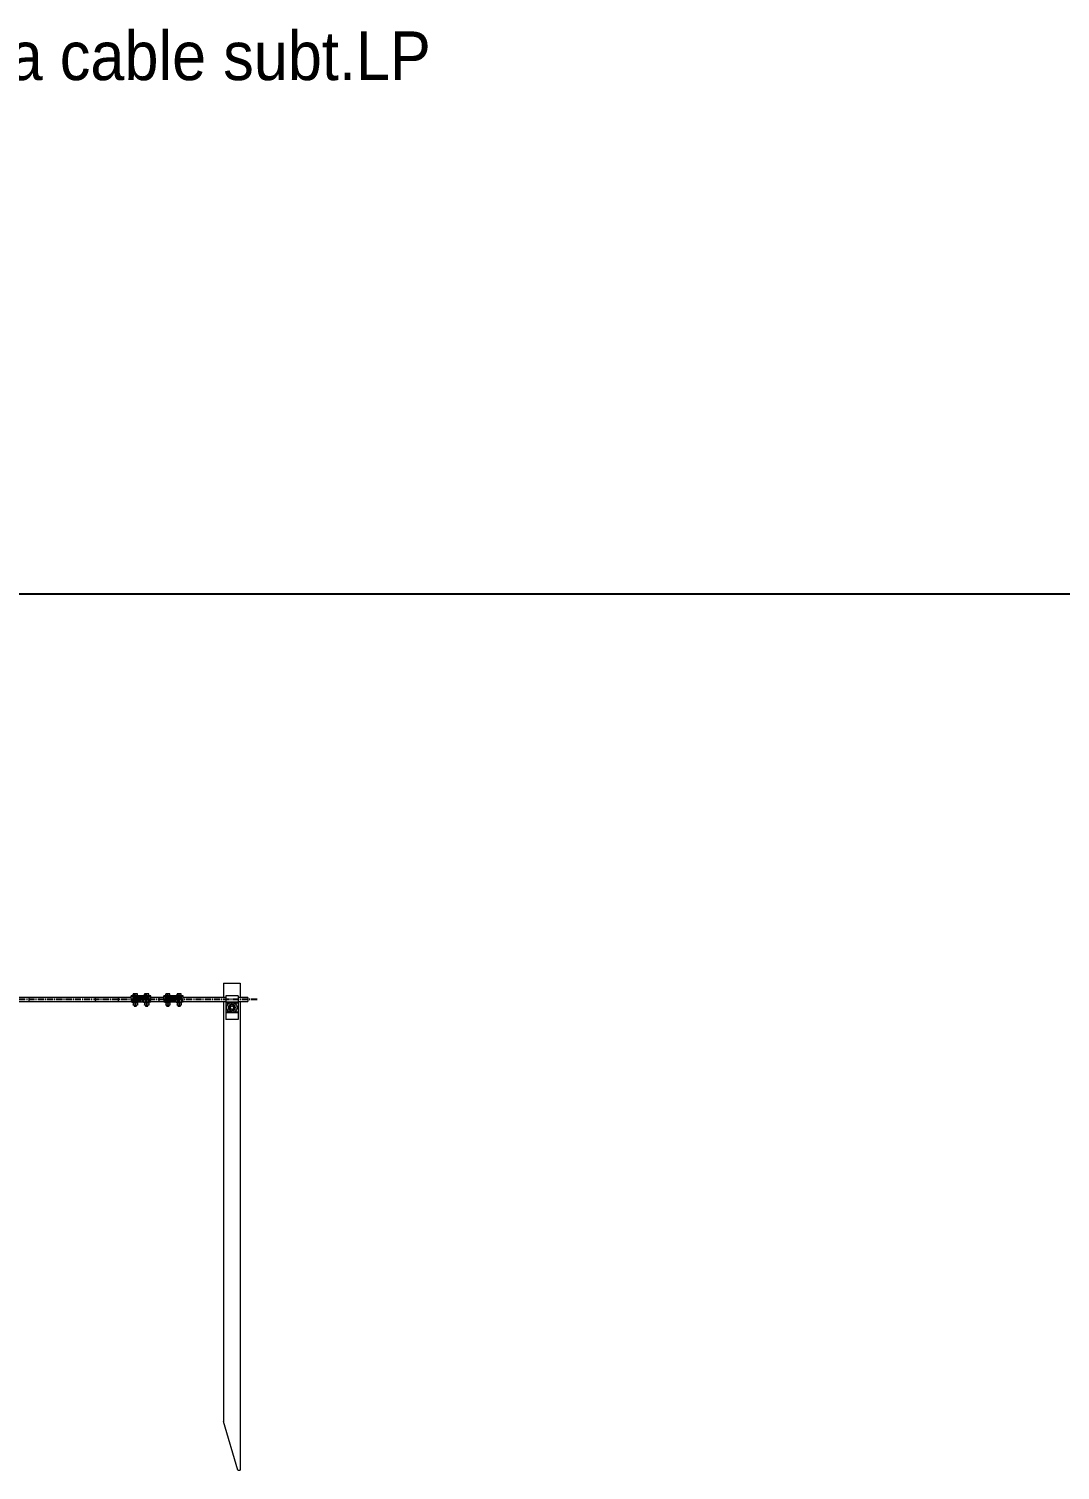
# Model space of a CAD drawing. Header units: millimetres. Extents: x 1587714 to 3094800, y -694377 to -413614.
# Drawn here: x 2059262 to 2062438, y -561446 to -557005 of the extents above; entities that cross this region are included whole.
import ezdxf

# ---------------------------------------------------------------- set-up
doc = ezdxf.new("R2010")
doc.units = ezdxf.units.MM
doc.linetypes.add('CENTER2', pattern=[28.575, 19.05, -3.175, 3.175, -3.175])
for name, color, linetype in [('0_EJES', 1, 'CENTER2'), ('M0_EQUIPOS', 7, 'Continuous'), ('M_DIM', 1, 'Continuous')]:
    doc.layers.add(name, color=color, linetype=linetype)
doc.styles.add('ARIAL', font='arial.ttf', dxfattribs={"width": 0.8})

# ---------------------------------------------------------------- blocks, each defined once
blk = doc.blocks.new('poste doble terminal TM1')
at = {"layer": '0_EJES'}
blk.add_line((2578.12, -1250), (-2583.29, -1250), dxfattribs=at)
at = {"layer": 'M0_EQUIPOS', "color": 1, "linetype": 'Continuous', "lineweight": 15}
for p, q in [((2196.15, -1239), (2190, -1239)), ((2190, -1240.8), (2190, -1239)), ((2190, -1240.8), (2250, -1240.8)), ((2190, -1241.08), (2190, -1240.8)), ((2190, -1241.08), (2250, -1241.08)), ((2190, -1250), (2190, -1241.08)), ((2196, -1242.07), (2202, -1242.07)), ((2196, -1250), (2196, -1242.07)), ((2199.32, -1233.03), (2196.15, -1233.03)), ((2196.15, -1239), (2196.15, -1233.6)), ((2202.5, -1239), (2196.15, -1239)), ((2198, -1239.02), (2198, -1239)), ((2205.68, -1233.03), (2199.32, -1233.03)), ((2202, -1242.07), (2202, -1250)), ((2202.5, -1233.6), (2205.68, -1233.03)), ((2202.5, -1239), (2202.5, -1233.6)), ((2208.85, -1239), (2202.5, -1239)), ((2208.85, -1233.03), (2205.68, -1233.03)), ((2206.5, -1242.07), (2212.5, -1242.07)), ((2206.5, -1250), (2206.5, -1242.07)), ((2207, -1239), (2207, -1239.02)), ((2208.85, -1233.6), (2208.85, -1233.03)), ((2208.85, -1239), (2208.85, -1233.6)), ((2231.15, -1239), (2208.85, -1239)), ((2212.5, -1242.07), (2212.5, -1250)), ((2217, -1242.07), (2223, -1242.07)), ((2217, -1250), (2217, -1242.07)), ((2223, -1242.07), (2223, -1250)), ((2227.5, -1242.07), (2233.5, -1242.07)), ((2227.5, -1250), (2227.5, -1242.07)), ((2234.32, -1233.03), (2231.15, -1233.03)), ((2231.15, -1239), (2231.15, -1233.6)), ((2237.5, -1239), (2231.15, -1239)), ((2233, -1239.02), (2233, -1239)), ((2233.5, -1242.07), (2233.5, -1250)), ((2240.68, -1233.03), (2234.32, -1233.03)), ((2237.5, -1233.6), (2240.68, -1233.03)), ((2237.5, -1239), (2237.5, -1233.6)), ((2243.85, -1239), (2237.5, -1239)), ((2238, -1242.07), (2244, -1242.07)), ((2238, -1250), (2238, -1242.07)), ((2243.85, -1233.03), (2240.68, -1233.03)), ((2242, -1239), (2242, -1239.02)), ((2243.85, -1233.6), (2243.85, -1233.03)), ((2243.85, -1239), (2243.85, -1233.6)), ((2250, -1239), (2243.85, -1239)), ((2244, -1242.07), (2244, -1250)), ((2250, -1240.8), (2250, -1239)), ((2250, -1241.08), (2250, -1240.8)), ((2250, -1250), (2250, -1241.08)), ((2296.15, -1239), (2290, -1239)), ((2290, -1240.8), (2290, -1239)), ((2290, -1240.8), (2350, -1240.8)), ((2290, -1241.08), (2290, -1240.8)), ((2290, -1250), (2290, -1241.08)), ((2290, -1241.08), (2350, -1241.08)), ((2296, -1242.07), (2302, -1242.07)), ((2296, -1250), (2296, -1242.07)), ((2299.33, -1233.03), (2296.15, -1233.03)), ((2296.15, -1239), (2296.15, -1233.6)), ((2302.5, -1239), (2296.15, -1239)), ((2298, -1239.02), (2298, -1239)), ((2305.68, -1233.03), (2299.33, -1233.03)), ((2302, -1242.07), (2302, -1250)), ((2302.5, -1233.6), (2305.68, -1233.03)), ((2302.5, -1239), (2302.5, -1233.6)), ((2308.85, -1239), (2302.5, -1239)), ((2308.85, -1233.03), (2305.68, -1233.03)), ((2306.5, -1242.07), (2312.5, -1242.07)), ((2306.5, -1250), (2306.5, -1242.07)), ((2307, -1239), (2307, -1239.02)), ((2308.85, -1233.6), (2308.85, -1233.03)), ((2308.85, -1239), (2308.85, -1233.6)), ((2331.15, -1239), (2308.85, -1239)), ((2312.5, -1242.07), (2312.5, -1250)), ((2317, -1242.07), (2323, -1242.07)), ((2317, -1250), (2317, -1242.07)), ((2323, -1242.07), (2323, -1250)), ((2327.5, -1242.07), (2333.5, -1242.07)), ((2327.5, -1250), (2327.5, -1242.07)), ((2334.32, -1233.03), (2331.15, -1233.03)), ((2331.15, -1239), (2331.15, -1233.6)), ((2337.5, -1239), (2331.15, -1239)), ((2333, -1239.02), (2333, -1239)), ((2333.5, -1242.07), (2333.5, -1250)), ((2340.68, -1233.03), (2334.32, -1233.03)), ((2337.5, -1233.6), (2340.68, -1233.03)), ((2337.5, -1239), (2337.5, -1233.6)), ((2343.85, -1239), (2337.5, -1239)), ((2338, -1242.07), (2344, -1242.07)), ((2338, -1250), (2338, -1242.07)), ((2343.85, -1233.03), (2340.68, -1233.03)), ((2342, -1239), (2342, -1239.02)), ((2343.85, -1233.6), (2343.85, -1233.03)), ((2343.85, -1239), (2343.85, -1233.6)), ((2350, -1239), (2343.85, -1239)), ((2344, -1242.07), (2344, -1250)), ((2350, -1240.8), (2350, -1239)), ((2350, -1241.08), (2350, -1240.8)), ((2350, -1250), (2350, -1241.08)), ((2519, -1238.44), (2481, -1238.44)), ((2481, -1238.44), (2481, -1258.6)), ((2519, -1238.44), (2519, -1258.6)), ((2190, -1250), (2196, -1250)), ((2190, -1253.5), (2190, -1250)), ((2190, -1253.5), (2196, -1253.5)), ((2190, -1257.36), (2190, -1254.72)), ((2190, -1257.36), (2190, -1258.5)), ((2196.75, -1257.36), (2190, -1257.36)), ((2250, -1258.5), (2190, -1258.5)), ((2195.08, -1260.48), (2195.08, -1258.5)), ((2209.94, -1260.48), (2195.08, -1260.48)), ((2202, -1245.08), (2196, -1245.08)), ((2196, -1250), (2196, -1253.5)), ((2196.15, -1261.27), (2196.15, -1266.62)), ((2199.32, -1267.42), (2196.15, -1267.42)), ((2201.25, -1246.5), (2196.75, -1246.5)), ((2196.75, -1246.5), (2196.75, -1250)), ((2196.75, -1250), (2196.75, -1257.36)), ((2201.25, -1250), (2196.75, -1250)), ((2198.53, -1267.42), (2198.53, -1269.91)), ((2198.53, -1269.91), (2199.37, -1270.75)), ((2198.53, -1269.91), (2206.47, -1269.91)), ((2205.68, -1267.42), (2199.32, -1267.42)), ((2199.37, -1270.75), (2205.63, -1270.75)), ((2201.25, -1246.5), (2201.25, -1250)), ((2201.25, -1257.36), (2201.25, -1250)), ((2207.25, -1257.36), (2201.25, -1257.36)), ((2202, -1250), (2202, -1253.5)), ((2202, -1250), (2206.5, -1250)), ((2202, -1253.5), (2206.5, -1253.5)), ((2202.5, -1261.27), (2202.5, -1266.62)), ((2205.63, -1270.75), (2206.47, -1269.91)), ((2208.85, -1267.42), (2205.68, -1267.42)), ((2206.47, -1269.91), (2206.47, -1267.42)), ((2212.5, -1245.08), (2206.5, -1245.08)), ((2206.5, -1250), (2206.5, -1253.5)), ((2211.75, -1246.5), (2207.25, -1246.5)), ((2207.25, -1246.5), (2207.25, -1250)), ((2207.25, -1250), (2207.25, -1257.36)), ((2211.75, -1250), (2207.25, -1250)), ((2208.85, -1261.27), (2208.85, -1266.62)), ((2209.94, -1260.48), (2209.94, -1258.5)), ((2211.75, -1246.5), (2211.75, -1250)), ((2211.75, -1257.36), (2211.75, -1250)), ((2217.75, -1257.36), (2211.75, -1257.36)), ((2212.5, -1250), (2212.5, -1253.5)), ((2212.5, -1250), (2217, -1250)), ((2212.5, -1253.5), (2217, -1253.5)), ((2223, -1245.08), (2217, -1245.08)), ((2217, -1250), (2217, -1253.5)), ((2222.25, -1246.5), (2217.75, -1246.5)), ((2217.75, -1246.5), (2217.75, -1250)), ((2222.25, -1250), (2217.75, -1250)), ((2217.75, -1250), (2217.75, -1257.36)), ((2222.25, -1246.5), (2222.25, -1250)), ((2222.25, -1250), (2222.25, -1257.36)), ((2222.25, -1257.36), (2228.25, -1257.36)), ((2223, -1250), (2223, -1253.5)), ((2223, -1250), (2227.5, -1250)), ((2223, -1253.5), (2227.5, -1253.5)), ((2233.5, -1245.08), (2227.5, -1245.08)), ((2227.5, -1250), (2227.5, -1253.5)), ((2232.75, -1246.5), (2228.25, -1246.5)), ((2228.25, -1246.5), (2228.25, -1250)), ((2232.75, -1250), (2228.25, -1250)), ((2228.25, -1257.36), (2228.25, -1250)), ((2230.08, -1260.48), (2230.08, -1258.5)), ((2244.94, -1260.48), (2230.08, -1260.48)), ((2231.15, -1261.27), (2231.15, -1266.62)), ((2234.32, -1267.42), (2231.15, -1267.42)), ((2232.75, -1246.5), (2232.75, -1250)), ((2232.75, -1250), (2232.75, -1257.36)), ((2232.75, -1257.36), (2238.75, -1257.36)), ((2233.5, -1250), (2238, -1250)), ((2233.5, -1250), (2233.5, -1253.5)), ((2233.5, -1253.5), (2238, -1253.5)), ((2233.53, -1267.42), (2233.53, -1269.91)), ((2233.53, -1269.91), (2234.37, -1270.75)), ((2233.53, -1269.91), (2241.47, -1269.91)), ((2240.68, -1267.42), (2234.32, -1267.42)), ((2234.37, -1270.75), (2240.63, -1270.75)), ((2237.5, -1261.27), (2237.5, -1266.62)), ((2244, -1245.08), (2238, -1245.08)), ((2238, -1250), (2238, -1253.5)), ((2243.25, -1246.5), (2238.75, -1246.5)), ((2238.75, -1246.5), (2238.75, -1250)), ((2238.75, -1257.36), (2238.75, -1250)), ((2243.25, -1250), (2238.75, -1250)), ((2240.63, -1270.75), (2241.47, -1269.91)), ((2243.85, -1267.42), (2240.68, -1267.42)), ((2241.47, -1269.91), (2241.47, -1267.42)), ((2243.25, -1246.5), (2243.25, -1250)), ((2243.25, -1250), (2243.25, -1257.36)), ((2243.25, -1257.36), (2250, -1257.36)), ((2243.85, -1261.27), (2243.85, -1266.62)), ((2244, -1250), (2244, -1253.5)), ((2244, -1250), (2250, -1250)), ((2244, -1253.5), (2250, -1253.5)), ((2244.94, -1260.48), (2244.94, -1258.5)), ((2250, -1253.5), (2250, -1250)), ((2250, -1254.72), (2250, -1257.36)), ((2250, -1257.36), (2250, -1258.5)), ((2290, -1250), (2296, -1250)), ((2290, -1253.5), (2290, -1250)), ((2290, -1253.5), (2296, -1253.5)), ((2290, -1257.36), (2290, -1254.72)), ((2290, -1257.36), (2290, -1258.5)), ((2296.75, -1257.36), (2290, -1257.36)), ((2350, -1258.5), (2290, -1258.5)), ((2295.08, -1260.48), (2295.08, -1258.5)), ((2309.94, -1260.48), (2295.08, -1260.48)), ((2302, -1245.08), (2296, -1245.08)), ((2296, -1250), (2296, -1253.5)), ((2296.15, -1261.27), (2296.15, -1266.62)), ((2299.33, -1267.42), (2296.15, -1267.42)), ((2301.25, -1246.5), (2296.75, -1246.5)), ((2296.75, -1246.5), (2296.75, -1250)), ((2301.25, -1250), (2296.75, -1250)), ((2296.75, -1250), (2296.75, -1257.36)), ((2298.53, -1267.42), (2298.53, -1269.91)), ((2298.53, -1269.91), (2299.37, -1270.75)), ((2298.53, -1269.91), (2306.47, -1269.91)), ((2305.68, -1267.42), (2299.33, -1267.42)), ((2299.37, -1270.75), (2305.63, -1270.75)), ((2301.25, -1246.5), (2301.25, -1250)), ((2301.25, -1257.36), (2301.25, -1250)), ((2307.25, -1257.36), (2301.25, -1257.36)), ((2302, -1250), (2306.5, -1250)), ((2302, -1250), (2302, -1253.5)), ((2302, -1253.5), (2306.5, -1253.5)), ((2302.5, -1261.27), (2302.5, -1266.62)), ((2305.63, -1270.75), (2306.47, -1269.91)), ((2308.85, -1267.42), (2305.68, -1267.42)), ((2306.47, -1269.91), (2306.47, -1267.42)), ((2312.5, -1245.08), (2306.5, -1245.08)), ((2306.5, -1250), (2306.5, -1253.5)), ((2311.75, -1246.5), (2307.25, -1246.5)), ((2307.25, -1246.5), (2307.25, -1250)), ((2311.75, -1250), (2307.25, -1250)), ((2307.25, -1250), (2307.25, -1257.36)), ((2308.85, -1261.27), (2308.85, -1266.62)), ((2309.94, -1260.48), (2309.94, -1258.5)), ((2311.75, -1246.5), (2311.75, -1250)), ((2311.75, -1257.36), (2311.75, -1250)), ((2317.75, -1257.36), (2311.75, -1257.36)), ((2312.5, -1250), (2317, -1250)), ((2312.5, -1250), (2312.5, -1253.5)), ((2312.5, -1253.5), (2317, -1253.5)), ((2323, -1245.08), (2317, -1245.08)), ((2317, -1250), (2317, -1253.5)), ((2322.25, -1246.5), (2317.75, -1246.5)), ((2317.75, -1246.5), (2317.75, -1250)), ((2322.25, -1250), (2317.75, -1250)), ((2317.75, -1250), (2317.75, -1257.36)), ((2322.25, -1246.5), (2322.25, -1250)), ((2322.25, -1250), (2322.25, -1257.36)), ((2322.25, -1257.36), (2328.25, -1257.36)), ((2323, -1250), (2327.5, -1250)), ((2323, -1250), (2323, -1253.5)), ((2323, -1253.5), (2327.5, -1253.5)), ((2333.5, -1245.08), (2327.5, -1245.08)), ((2327.5, -1250), (2327.5, -1253.5)), ((2332.75, -1246.5), (2328.25, -1246.5)), ((2328.25, -1246.5), (2328.25, -1250)), ((2332.75, -1250), (2328.25, -1250)), ((2328.25, -1257.36), (2328.25, -1250)), ((2330.08, -1260.48), (2330.08, -1258.5)), ((2344.94, -1260.48), (2330.08, -1260.48)), ((2331.15, -1261.27), (2331.15, -1266.62)), ((2334.32, -1267.42), (2331.15, -1267.42)), ((2332.75, -1246.5), (2332.75, -1250)), ((2332.75, -1250), (2332.75, -1257.36)), ((2332.75, -1257.36), (2338.75, -1257.36)), ((2333.5, -1250), (2333.5, -1253.5)), ((2333.5, -1250), (2338, -1250)), ((2333.5, -1253.5), (2338, -1253.5)), ((2333.53, -1267.42), (2333.53, -1269.91)), ((2333.53, -1269.91), (2334.37, -1270.75)), ((2333.53, -1269.91), (2341.47, -1269.91)), ((2340.68, -1267.42), (2334.32, -1267.42)), ((2334.37, -1270.75), (2340.63, -1270.75)), ((2337.5, -1261.27), (2337.5, -1266.62)), ((2344, -1245.08), (2338, -1245.08)), ((2338, -1250), (2338, -1253.5)), ((2343.25, -1246.5), (2338.75, -1246.5)), ((2338.75, -1246.5), (2338.75, -1250)), ((2343.25, -1250), (2338.75, -1250)), ((2338.75, -1257.36), (2338.75, -1250)), ((2340.63, -1270.75), (2341.47, -1269.91)), ((2343.85, -1267.42), (2340.68, -1267.42)), ((2341.47, -1269.91), (2341.47, -1267.42)), ((2343.25, -1246.5), (2343.25, -1250)), ((2343.25, -1250), (2343.25, -1257.36)), ((2343.25, -1257.36), (2350, -1257.36)), ((2343.85, -1261.27), (2343.85, -1266.62)), ((2344, -1250), (2350, -1250)), ((2344, -1250), (2344, -1253.5)), ((2344, -1253.5), (2350, -1253.5)), ((2344.94, -1260.48), (2344.94, -1258.5)), ((2350, -1253.5), (2350, -1250)), ((2350, -1254.72), (2350, -1257.36)), ((2350, -1257.36), (2350, -1258.5)), ((2519, -1258.6), (2481, -1258.6)), ((2481, -1258.6), (2481, -1260.95)), ((2481, -1260.95), (2481, -1289.05)), ((2492.6, -1260.95), (2481, -1260.95)), ((2505.31, -1267.07), (2506.14, -1265.83)), ((2506.64, -1267.83), (2507.5, -1266.9)), ((2519, -1260.95), (2507.4, -1260.95)), ((2519, -1258.6), (2519, -1260.95)), ((2519, -1260.95), (2519, -1289.05)), ((2481, -1289.05), (2481, -1291.4)), ((2492.6, -1289.05), (2481, -1289.05)), ((2519, -1291.4), (2481, -1291.4)), ((2481, -1291.4), (2481, -1311.56)), ((2519, -1311.56), (2481, -1311.56)), ((2519, -1289.05), (2507.4, -1289.05)), ((2519, -1289.05), (2519, -1291.4)), ((2519, -1291.4), (2519, -1311.56))]:
    blk.add_line(p, q, dxfattribs=at)
at = {"layer": 'M0_EQUIPOS', "color": 3, "linetype": 'Continuous', "lineweight": 15}
for p, q in [((2474.2, -1200), (2525, -1200)), ((2474.2, -1200), (2474.2, -1243.65)), ((2525, -1200), (2525, -1243.65)), ((1875, -1243.65), (-1875, -1243.65)), ((-1875, -1256.35), (1875, -1256.35)), ((2075, -1243.65), (1875, -1243.65)), ((1875, -1243.65), (1875, -1250)), ((1875, -1250), (1875, -1256.35)), ((1875, -1256.35), (2075, -1256.35)), ((2150, -1243.65), (2075, -1243.65)), ((2075, -1256.35), (2150, -1256.35)), ((2190, -1243.65), (2150, -1243.65)), ((2150, -1243.65), (2150, -1250)), ((2150, -1250), (2150, -1256.35)), ((2150, -1256.35), (2190, -1256.35)), ((2275, -1243.65), (2250, -1243.65)), ((2250, -1256.35), (2275, -1256.35)), ((2290, -1243.65), (2275, -1243.65)), ((2275, -1243.65), (2275, -1250)), ((2275, -1250), (2275, -1256.35)), ((2275, -1256.35), (2290, -1256.35)), ((2481, -1243.65), (2350, -1243.65)), ((2350, -1256.35), (2481, -1256.35)), ((2474.2, -1256.35), (2474.2, -2550)), ((2549, -1243.65), (2519, -1243.65)), ((2519, -1256.35), (2549, -1256.35)), ((2525, -1256.35), (2525, -2700)), ((2549, -1243.65), (2549, -1256.35)), ((2518.65, -2700), (2474.2, -2550)), ((2518.65, -2700), (2525, -2700))]:
    blk.add_line(p, q, dxfattribs=at)
at = {"layer": 'M0_EQUIPOS', "color": 1, "linetype": 'Continuous', "lineweight": 15}
for radius in [15.87, 6.35, 5.35]:
    blk.add_circle((2500, -1275), radius, dxfattribs=at)
at = {"layer": 'M0_EQUIPOS', "color": 3, "linetype": 'Continuous', "lineweight": 15}
for start, end in [(0, 90), (270, 0)]:
    blk.add_arc((2075, -1250), 6.35, start, end, dxfattribs=at)
at = {"layer": 'M0_EQUIPOS', "color": 1, "linetype": 'Continuous', "lineweight": 15}
for radius, start, end in [(11.04, 56.18774, 47.18774), (9.53, 120, 180), (9.53, 180, 240), (9.53, 60, 120), (9.53, 240, 300), (9.52, 0, 60), (9.52, 300, 0)]:
    blk.add_arc((2500, -1275), radius, start, end, dxfattribs=at)
for points, knots in [([(2196.15, -1233.6), (2196.95, -1233.37), (2198, -1233.06), (2199.08, -1233.04), (2199.32, -1233.03)], [0, 0, 0, 0, 0.7681554, 1, 1, 1, 1]), ([(2196.15, -1233.03), (2196.15, -1233.03), (2196.15, -1233.04), (2196.15, -1233.33), (2196.15, -1233.6)], [0, 0, 0, 0, 0.0702135, 1, 1, 1, 1]), ([(2207, -1239.02), (2207, -1239.02), (2207, -1239.03), (2206.82, -1239.07), (2206.08, -1239.17), (2204.93, -1239.26), (2203.66, -1239.32), (2202.33, -1239.34), (2200.99, -1239.31), (2199.64, -1239.23), (2198.62, -1239.13), (2198.08, -1239.05), (2198.02, -1239.03), (2198, -1239.02)], [0, 0, 0, 0, 0.0013149, 0.1081431, 0.215188, 0.3227078, 0.4302883, 0.5000017, 0.6068018, 0.7135912, 0.8207989, 0.9284334, 1, 1, 1, 1]), ([(2199.32, -1233.03), (2200.17, -1233.1), (2201.25, -1233.19), (2202.28, -1233.53), (2202.5, -1233.6)], [0, 0, 0, 0, 0.7889966, 1, 1, 1, 1]), ([(2205.68, -1233.03), (2205.75, -1233.03), (2206.82, -1233.04), (2207.87, -1233.33), (2208.85, -1233.6)], [0, 0, 0, 0, 0.0701965, 1, 1, 1, 1]), ([(2231.15, -1233.6), (2231.95, -1233.37), (2233, -1233.06), (2234.08, -1233.04), (2234.32, -1233.03)], [0, 0, 0, 0, 0.76814905, 1, 1, 1, 1]), ([(2231.15, -1233.03), (2231.15, -1233.03), (2231.15, -1233.04), (2231.15, -1233.33), (2231.15, -1233.6)], [0, 0, 0, 0, 0.0702135, 1, 1, 1, 1]), ([(2242, -1239.02), (2242, -1239.02), (2242, -1239.03), (2241.82, -1239.07), (2241.08, -1239.17), (2239.92, -1239.26), (2238.66, -1239.32), (2237.33, -1239.34), (2235.99, -1239.31), (2234.64, -1239.23), (2233.62, -1239.13), (2233.08, -1239.05), (2233.02, -1239.03), (2233, -1239.02)], [0, 0, 0, 0, 0.00131485, 0.10814449, 0.21518941, 0.32270911, 0.43028184, 0.50000359, 0.60680368, 0.71358564, 0.82079895, 0.92843343, 1, 1, 1, 1]), ([(2234.32, -1233.03), (2235.17, -1233.1), (2236.25, -1233.19), (2237.28, -1233.53), (2237.5, -1233.6)], [0, 0, 0, 0, 0.7889966, 1, 1, 1, 1]), ([(2240.68, -1233.03), (2240.75, -1233.03), (2241.82, -1233.04), (2242.87, -1233.33), (2243.85, -1233.6)], [0, 0, 0, 0, 0.0702242, 1, 1, 1, 1]), ([(2296.15, -1233.6), (2296.95, -1233.37), (2298, -1233.06), (2299.08, -1233.04), (2299.33, -1233.03)], [0, 0, 0, 0, 0.7681554, 1, 1, 1, 1]), ([(2296.15, -1233.03), (2296.15, -1233.03), (2296.15, -1233.04), (2296.15, -1233.33), (2296.15, -1233.6)], [0, 0, 0, 0, 0.0702137, 1, 1, 1, 1]), ([(2307, -1239.02), (2307, -1239.02), (2307, -1239.03), (2306.82, -1239.07), (2306.08, -1239.17), (2304.92, -1239.26), (2303.66, -1239.32), (2302.33, -1239.34), (2300.99, -1239.31), (2299.64, -1239.23), (2298.62, -1239.13), (2298.08, -1239.05), (2298.02, -1239.03), (2298, -1239.02)], [0, 0, 0, 0, 0.00131485, 0.10814292, 0.21518783, 0.32271381, 0.43028646, 0.49999976, 0.60679979, 0.71358906, 0.8208023, 0.92843348, 1, 1, 1, 1]), ([(2299.33, -1233.03), (2300.17, -1233.1), (2301.25, -1233.19), (2302.28, -1233.53), (2302.5, -1233.6)], [0, 0, 0, 0, 0.7889966, 1, 1, 1, 1]), ([(2305.68, -1233.03), (2305.75, -1233.03), (2306.82, -1233.04), (2307.87, -1233.33), (2308.85, -1233.6)], [0, 0, 0, 0, 0.0701984, 1, 1, 1, 1]), ([(2331.15, -1233.6), (2331.95, -1233.37), (2333, -1233.06), (2334.08, -1233.04), (2334.32, -1233.03)], [0, 0, 0, 0, 0.7681554, 1, 1, 1, 1]), ([(2331.15, -1233.03), (2331.15, -1233.03), (2331.15, -1233.04), (2331.15, -1233.33), (2331.15, -1233.6)], [0, 0, 0, 0, 0.0702137, 1, 1, 1, 1]), ([(2342, -1239.02), (2342, -1239.02), (2342, -1239.03), (2341.82, -1239.07), (2341.08, -1239.17), (2339.93, -1239.26), (2338.66, -1239.32), (2337.33, -1239.34), (2335.99, -1239.31), (2334.64, -1239.23), (2333.62, -1239.13), (2333.08, -1239.05), (2333.02, -1239.03), (2333, -1239.02)], [0, 0, 0, 0, 0.0013149, 0.1081432, 0.2151884, 0.3227084, 0.4302891, 0.5000026, 0.6068029, 0.7135851, 0.8207986, 0.9284333, 1, 1, 1, 1]), ([(2334.32, -1233.03), (2335.17, -1233.1), (2336.25, -1233.19), (2337.28, -1233.53), (2337.5, -1233.6)], [0, 0, 0, 0, 0.7889966, 1, 1, 1, 1]), ([(2340.68, -1233.03), (2340.75, -1233.03), (2341.82, -1233.04), (2342.87, -1233.33), (2343.85, -1233.6)], [0, 0, 0, 0, 0.0701965, 1, 1, 1, 1]), ([(2196.15, -1261.27), (2196.59, -1261.09), (2197.48, -1260.71), (2198.56, -1260.5), (2199.18, -1260.48), (2199.32, -1260.48)], [0, 0, 0, 0, 0.4299718, 0.8700644, 1, 1, 1, 1]), ([(2196.15, -1260.48), (2196.15, -1260.58), (2196.15, -1260.7), (2196.15, -1261.16), (2196.15, -1261.27)], [0, 0, 0, 0, 0.7497751, 1, 1, 1, 1]), ([(2196.15, -1266.62), (2196.59, -1266.81), (2197.48, -1267.19), (2198.56, -1267.4), (2199.18, -1267.41), (2199.32, -1267.42)], [0, 0, 0, 0, 0.4299718, 0.8700644, 1, 1, 1, 1]), ([(2196.15, -1267.42), (2196.15, -1267.32), (2196.15, -1267.19), (2196.15, -1266.74), (2196.15, -1266.62)], [0, 0, 0, 0, 0.7497751, 1, 1, 1, 1]), ([(2199.32, -1260.48), (2200.14, -1260.58), (2201.23, -1260.7), (2202.25, -1261.16), (2202.5, -1261.27)], [0, 0, 0, 0, 0.7497799, 1, 1, 1, 1]), ([(2199.32, -1267.42), (2200.14, -1267.32), (2201.23, -1267.19), (2202.25, -1266.74), (2202.5, -1266.62)], [0, 0, 0, 0, 0.7497799, 1, 1, 1, 1]), ([(2202.5, -1261.27), (2202.77, -1261.15), (2203.78, -1260.7), (2204.87, -1260.57), (2205.68, -1260.48)], [0, 0, 0, 0, 0.2643094, 1, 1, 1, 1]), ([(2202.5, -1266.62), (2202.77, -1266.74), (2203.78, -1267.2), (2204.87, -1267.32), (2205.68, -1267.42)], [0, 0, 0, 0, 0.2643094, 1, 1, 1, 1]), ([(2205.68, -1260.48), (2205.8, -1260.48), (2206.78, -1260.5), (2207.86, -1260.82), (2208.75, -1261.23), (2208.85, -1261.27)], [0, 0, 0, 0, 0.11563507, 0.90452714, 1, 1, 1, 1]), ([(2205.68, -1267.42), (2205.8, -1267.41), (2206.78, -1267.39), (2207.86, -1267.07), (2208.75, -1266.67), (2208.85, -1266.62)], [0, 0, 0, 0, 0.11563507, 0.90452714, 1, 1, 1, 1]), ([(2208.85, -1261.27), (2208.85, -1261.09), (2208.85, -1260.71), (2208.85, -1260.5), (2208.85, -1260.48), (2208.85, -1260.48)], [0, 0, 0, 0, 0.4299688, 0.87006, 1, 1, 1, 1]), ([(2208.85, -1266.62), (2208.85, -1266.81), (2208.85, -1267.19), (2208.85, -1267.4), (2208.85, -1267.41), (2208.85, -1267.42)], [0, 0, 0, 0, 0.4299688, 0.87006, 1, 1, 1, 1]), ([(2231.15, -1261.27), (2231.59, -1261.09), (2232.48, -1260.71), (2233.56, -1260.5), (2234.18, -1260.48), (2234.32, -1260.48)], [0, 0, 0, 0, 0.429957, 0.870061, 1, 1, 1, 1]), ([(2231.15, -1260.48), (2231.15, -1260.58), (2231.15, -1260.7), (2231.15, -1261.16), (2231.15, -1261.27)], [0, 0, 0, 0, 0.7497751, 1, 1, 1, 1]), ([(2231.15, -1266.62), (2231.59, -1266.81), (2232.48, -1267.19), (2233.56, -1267.4), (2234.18, -1267.41), (2234.32, -1267.42)], [0, 0, 0, 0, 0.429957, 0.870061, 1, 1, 1, 1]), ([(2231.15, -1267.42), (2231.15, -1267.32), (2231.15, -1267.19), (2231.15, -1266.74), (2231.15, -1266.62)], [0, 0, 0, 0, 0.7497751, 1, 1, 1, 1]), ([(2234.32, -1260.48), (2235.14, -1260.58), (2236.23, -1260.7), (2237.25, -1261.16), (2237.5, -1261.27)], [0, 0, 0, 0, 0.7497799, 1, 1, 1, 1]), ([(2234.32, -1267.42), (2235.14, -1267.32), (2236.23, -1267.19), (2237.25, -1266.74), (2237.5, -1266.62)], [0, 0, 0, 0, 0.7497799, 1, 1, 1, 1]), ([(2237.5, -1261.27), (2237.77, -1261.15), (2238.78, -1260.7), (2239.87, -1260.57), (2240.68, -1260.48)], [0, 0, 0, 0, 0.2643094, 1, 1, 1, 1]), ([(2237.5, -1266.62), (2237.77, -1266.74), (2238.78, -1267.2), (2239.87, -1267.32), (2240.68, -1267.42)], [0, 0, 0, 0, 0.2643094, 1, 1, 1, 1]), ([(2240.68, -1260.48), (2240.8, -1260.48), (2241.78, -1260.5), (2242.86, -1260.82), (2243.75, -1261.23), (2243.85, -1261.27)], [0, 0, 0, 0, 0.11563507, 0.90452714, 1, 1, 1, 1]), ([(2240.68, -1267.42), (2240.8, -1267.41), (2241.78, -1267.39), (2242.86, -1267.07), (2243.75, -1266.67), (2243.85, -1266.62)], [0, 0, 0, 0, 0.11563507, 0.90452714, 1, 1, 1, 1]), ([(2243.85, -1261.27), (2243.85, -1261.09), (2243.85, -1260.71), (2243.85, -1260.5), (2243.85, -1260.48), (2243.85, -1260.48)], [0, 0, 0, 0, 0.4299688, 0.87006, 1, 1, 1, 1]), ([(2243.85, -1266.62), (2243.85, -1266.81), (2243.85, -1267.19), (2243.85, -1267.4), (2243.85, -1267.41), (2243.85, -1267.42)], [0, 0, 0, 0, 0.4299688, 0.87006, 1, 1, 1, 1]), ([(2296.15, -1261.27), (2296.59, -1261.09), (2297.48, -1260.71), (2298.56, -1260.5), (2299.18, -1260.48), (2299.33, -1260.48)], [0, 0, 0, 0, 0.4299717, 0.8700644, 1, 1, 1, 1]), ([(2296.15, -1260.48), (2296.15, -1260.58), (2296.15, -1260.7), (2296.15, -1261.16), (2296.15, -1261.27)], [0, 0, 0, 0, 0.7497754, 1, 1, 1, 1]), ([(2296.15, -1266.62), (2296.59, -1266.81), (2297.48, -1267.19), (2298.56, -1267.4), (2299.18, -1267.41), (2299.33, -1267.42)], [0, 0, 0, 0, 0.4299717, 0.8700644, 1, 1, 1, 1]), ([(2296.15, -1267.42), (2296.15, -1267.32), (2296.15, -1267.19), (2296.15, -1266.74), (2296.15, -1266.62)], [0, 0, 0, 0, 0.7497754, 1, 1, 1, 1]), ([(2299.33, -1260.48), (2300.14, -1260.58), (2301.23, -1260.7), (2302.25, -1261.16), (2302.5, -1261.27)], [0, 0, 0, 0, 0.7497799, 1, 1, 1, 1]), ([(2299.33, -1267.42), (2300.14, -1267.32), (2301.23, -1267.19), (2302.25, -1266.74), (2302.5, -1266.62)], [0, 0, 0, 0, 0.7497799, 1, 1, 1, 1]), ([(2302.5, -1261.27), (2302.77, -1261.15), (2303.78, -1260.7), (2304.87, -1260.57), (2305.68, -1260.48)], [0, 0, 0, 0, 0.26428346, 1, 1, 1, 1]), ([(2302.5, -1266.62), (2302.77, -1266.74), (2303.78, -1267.2), (2304.87, -1267.32), (2305.68, -1267.42)], [0, 0, 0, 0, 0.26428346, 1, 1, 1, 1]), ([(2305.68, -1260.48), (2305.8, -1260.48), (2306.78, -1260.5), (2307.86, -1260.82), (2308.75, -1261.23), (2308.85, -1261.27)], [0, 0, 0, 0, 0.1156382, 0.9045503, 1, 1, 1, 1]), ([(2305.68, -1267.42), (2305.8, -1267.41), (2306.78, -1267.39), (2307.86, -1267.07), (2308.75, -1266.67), (2308.85, -1266.62)], [0, 0, 0, 0, 0.1156382, 0.9045503, 1, 1, 1, 1]), ([(2308.85, -1261.27), (2308.85, -1261.09), (2308.85, -1260.71), (2308.85, -1260.5), (2308.85, -1260.48), (2308.85, -1260.48)], [0, 0, 0, 0, 0.4299687, 0.8700598, 1, 1, 1, 1]), ([(2308.85, -1266.62), (2308.85, -1266.81), (2308.85, -1267.19), (2308.85, -1267.4), (2308.85, -1267.41), (2308.85, -1267.42)], [0, 0, 0, 0, 0.4299687, 0.8700598, 1, 1, 1, 1]), ([(2331.15, -1261.27), (2331.59, -1261.09), (2332.48, -1260.71), (2333.56, -1260.5), (2334.18, -1260.48), (2334.32, -1260.48)], [0, 0, 0, 0, 0.4299717, 0.8700644, 1, 1, 1, 1]), ([(2331.15, -1260.48), (2331.15, -1260.58), (2331.15, -1260.7), (2331.15, -1261.16), (2331.15, -1261.27)], [0, 0, 0, 0, 0.7497754, 1, 1, 1, 1]), ([(2331.15, -1266.62), (2331.59, -1266.81), (2332.48, -1267.19), (2333.56, -1267.4), (2334.18, -1267.41), (2334.32, -1267.42)], [0, 0, 0, 0, 0.4299717, 0.8700644, 1, 1, 1, 1]), ([(2331.15, -1267.42), (2331.15, -1267.32), (2331.15, -1267.19), (2331.15, -1266.74), (2331.15, -1266.62)], [0, 0, 0, 0, 0.7497754, 1, 1, 1, 1]), ([(2334.32, -1260.48), (2335.14, -1260.58), (2336.23, -1260.7), (2337.25, -1261.16), (2337.5, -1261.27)], [0, 0, 0, 0, 0.7497799, 1, 1, 1, 1]), ([(2334.32, -1267.42), (2335.14, -1267.32), (2336.23, -1267.19), (2337.25, -1266.74), (2337.5, -1266.62)], [0, 0, 0, 0, 0.7497799, 1, 1, 1, 1]), ([(2337.5, -1261.27), (2337.77, -1261.15), (2338.78, -1260.7), (2339.87, -1260.57), (2340.68, -1260.48)], [0, 0, 0, 0, 0.2643096, 1, 1, 1, 1]), ([(2337.5, -1266.62), (2337.77, -1266.74), (2338.78, -1267.2), (2339.87, -1267.32), (2340.68, -1267.42)], [0, 0, 0, 0, 0.2643096, 1, 1, 1, 1]), ([(2340.68, -1260.48), (2340.8, -1260.48), (2341.78, -1260.5), (2342.86, -1260.82), (2343.75, -1261.23), (2343.85, -1261.27)], [0, 0, 0, 0, 0.1156352, 0.9045271, 1, 1, 1, 1]), ([(2340.68, -1267.42), (2340.8, -1267.41), (2341.78, -1267.39), (2342.86, -1267.07), (2343.75, -1266.67), (2343.85, -1266.62)], [0, 0, 0, 0, 0.1156352, 0.9045271, 1, 1, 1, 1]), ([(2343.85, -1261.27), (2343.85, -1261.09), (2343.85, -1260.71), (2343.85, -1260.5), (2343.85, -1260.48), (2343.85, -1260.48)], [0, 0, 0, 0, 0.4299687, 0.8700598, 1, 1, 1, 1]), ([(2343.85, -1266.62), (2343.85, -1266.81), (2343.85, -1267.19), (2343.85, -1267.4), (2343.85, -1267.41), (2343.85, -1267.42)], [0, 0, 0, 0, 0.4299687, 0.8700598, 1, 1, 1, 1]), ([(2490.48, -1269.5), (2491.22, -1269.07), (2492.72, -1268.2), (2494.37, -1267.25), (2495.22, -1266.76), (2495.24, -1266.75)], [0, 0, 0, 0, 0.4843282, 0.9863193, 1, 1, 1, 1]), ([(2490.48, -1275), (2490.48, -1274.23), (2490.48, -1272.66), (2490.48, -1270.84), (2490.48, -1269.8), (2490.48, -1269.5)], [0, 0, 0, 0, 0.4062946, 0.8272745, 1, 1, 1, 1]), ([(2490.48, -1280.5), (2490.48, -1279.64), (2490.48, -1277.9), (2490.48, -1276), (2490.48, -1275.03), (2490.48, -1275)], [0, 0, 0, 0, 0.4843401, 0.9863234, 1, 1, 1, 1]), ([(2495.24, -1283.25), (2495.13, -1283.19), (2494.41, -1282.77), (2493.08, -1282.01), (2491.61, -1281.16), (2490.76, -1280.66), (2490.48, -1280.5)], [0, 0, 0, 0, 0.0665233, 0.4352912, 0.8145497, 1, 1, 1, 1]), ([(2495.24, -1266.75), (2495.9, -1266.37), (2497.26, -1265.58), (2498.84, -1264.67), (2499.74, -1264.15), (2500, -1264)], [0, 0, 0, 0, 0.4063119, 0.8272689, 1, 1, 1, 1]), ([(2500, -1286), (2499.6, -1285.77), (2498.64, -1285.22), (2497.05, -1284.3), (2495.85, -1283.6), (2495.24, -1283.25)], [0, 0, 0, 0, 0.2654634, 0.6280551, 1, 1, 1, 1]), ([(2504.76, -1266.75), (2504.65, -1266.69), (2503.94, -1266.28), (2502.61, -1265.51), (2501.14, -1264.66), (2500.28, -1264.16), (2500, -1264)], [0, 0, 0, 0, 0.0665577, 0.4352783, 0.8145602, 1, 1, 1, 1]), ([(2504.76, -1283.25), (2504.1, -1283.63), (2502.74, -1284.42), (2501.16, -1285.33), (2500.26, -1285.85), (2500, -1286)], [0, 0, 0, 0, 0.4062926, 0.8272749, 1, 1, 1, 1]), ([(2509.52, -1269.5), (2509.12, -1269.27), (2508.17, -1268.72), (2506.58, -1267.8), (2505.37, -1267.1), (2504.76, -1266.75)], [0, 0, 0, 0, 0.2654637, 0.6280909, 1, 1, 1, 1]), ([(2509.52, -1280.5), (2508.78, -1280.93), (2507.28, -1281.8), (2505.63, -1282.75), (2504.78, -1283.24), (2504.76, -1283.25)], [0, 0, 0, 0, 0.48432567, 0.9863194, 1, 1, 1, 1]), ([(2509.52, -1269.5), (2509.52, -1270.36), (2509.52, -1272.1), (2509.52, -1274), (2509.52, -1274.97), (2509.52, -1275)], [0, 0, 0, 0, 0.4843401, 0.9863234, 1, 1, 1, 1]), ([(2509.52, -1275), (2509.52, -1275.77), (2509.52, -1277.34), (2509.52, -1279.16), (2509.52, -1280.2), (2509.52, -1280.5)], [0, 0, 0, 0, 0.4062946, 0.8272745, 1, 1, 1, 1])]:
    blk.add_open_spline(points, degree=3, knots=knots, dxfattribs=at)
at = {"layer": 'M_DIM', "color": 7, "style": 'ARIAL', "width": 0.9}
blk.add_text('acometida cable subt.LP', height=150, dxfattribs=at).set_placement((1047.52, 1582.4))

msp = doc.modelspace()

# ---------------------------------------------------------------- linework, layer by layer
msp.add_line((2057387.7201, -558745.6049), (2745194.0928, -558745.6049))

# ---------------------------------------------------------------- block references
msp.add_blockref('poste doble terminal TM1', (2057387.7201, -558745.6049))

doc.saveas('drawing.dxf')
